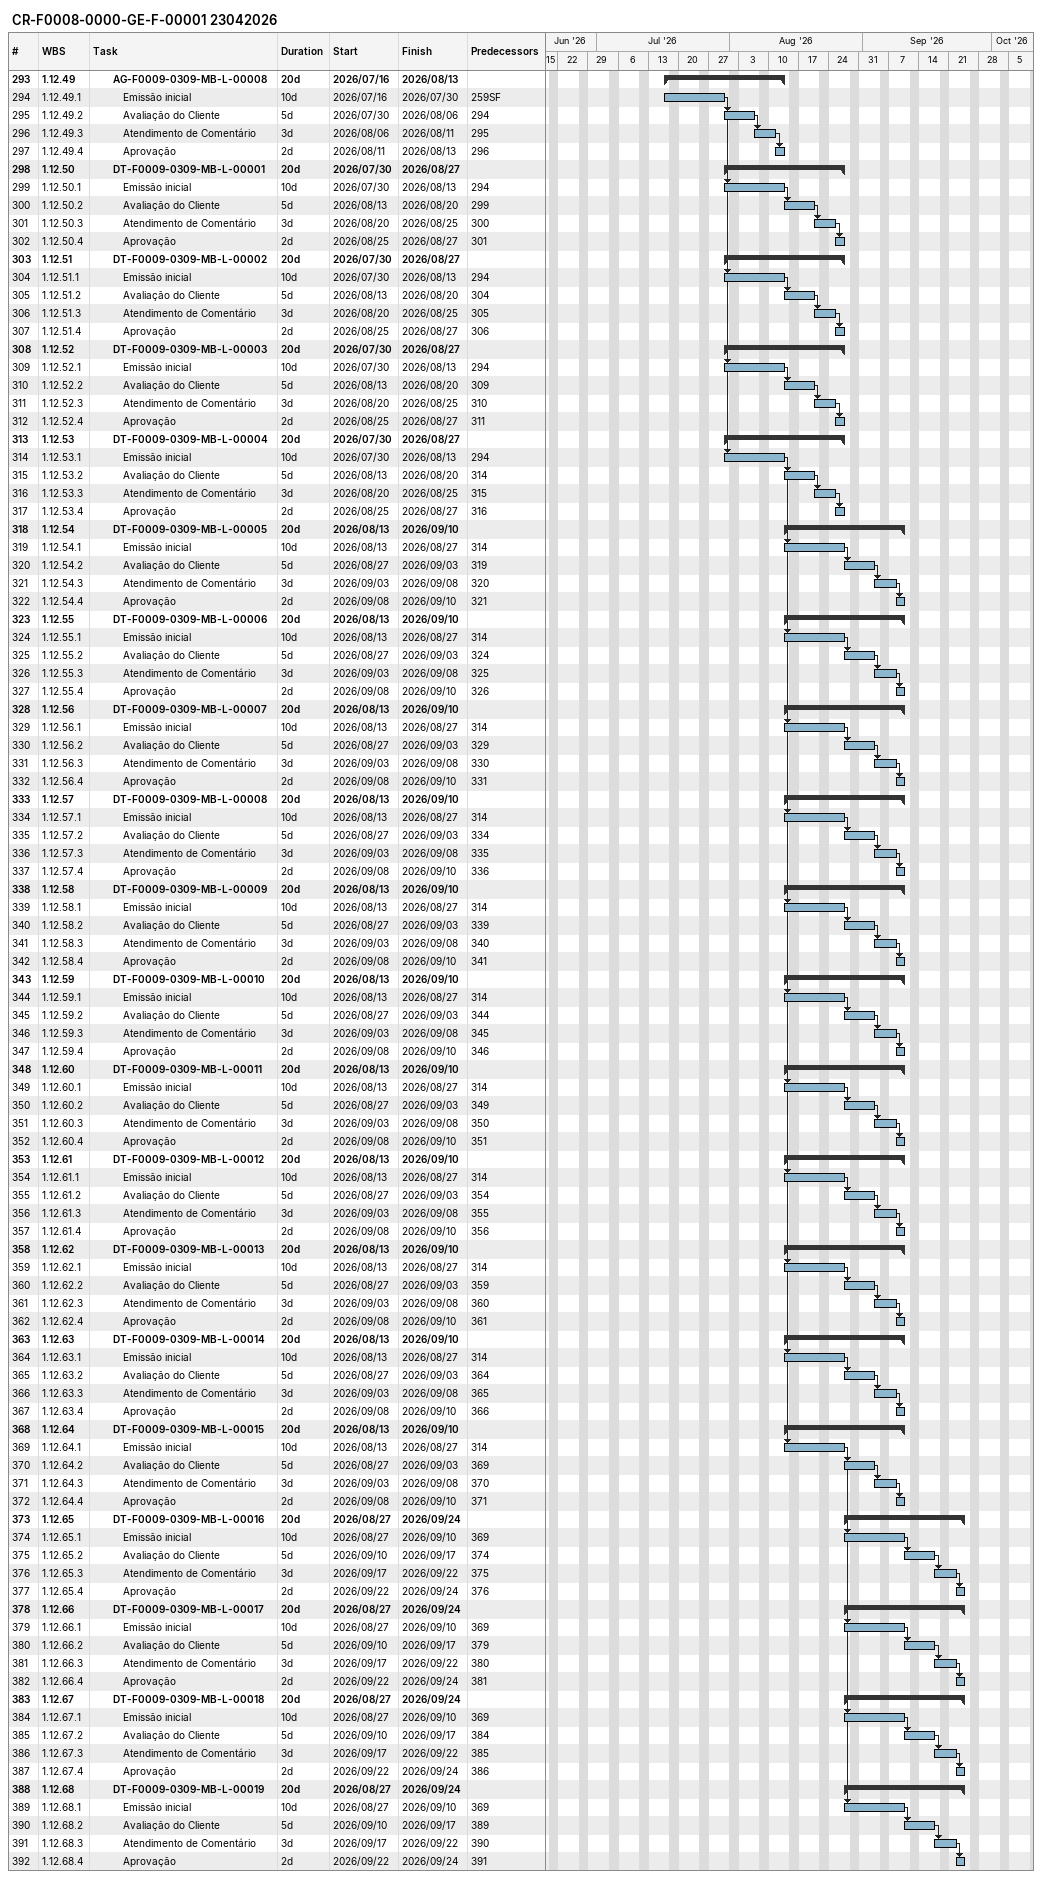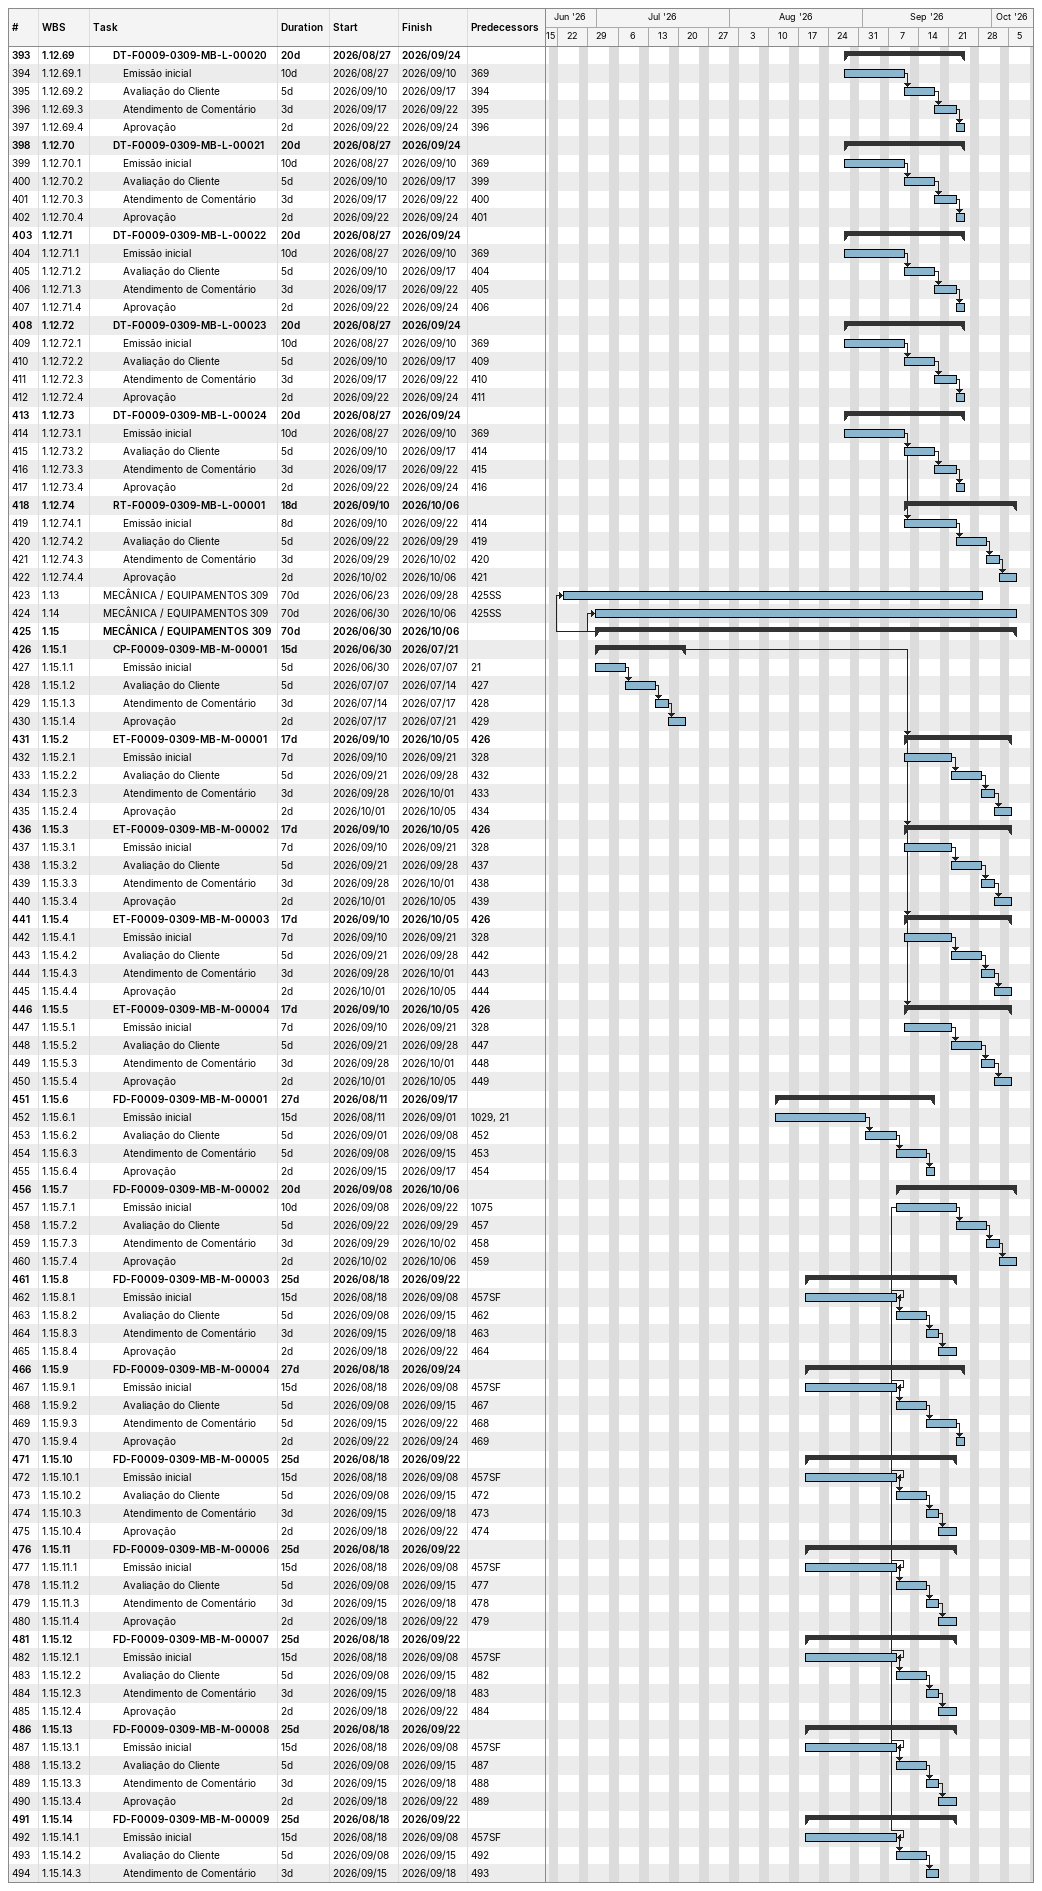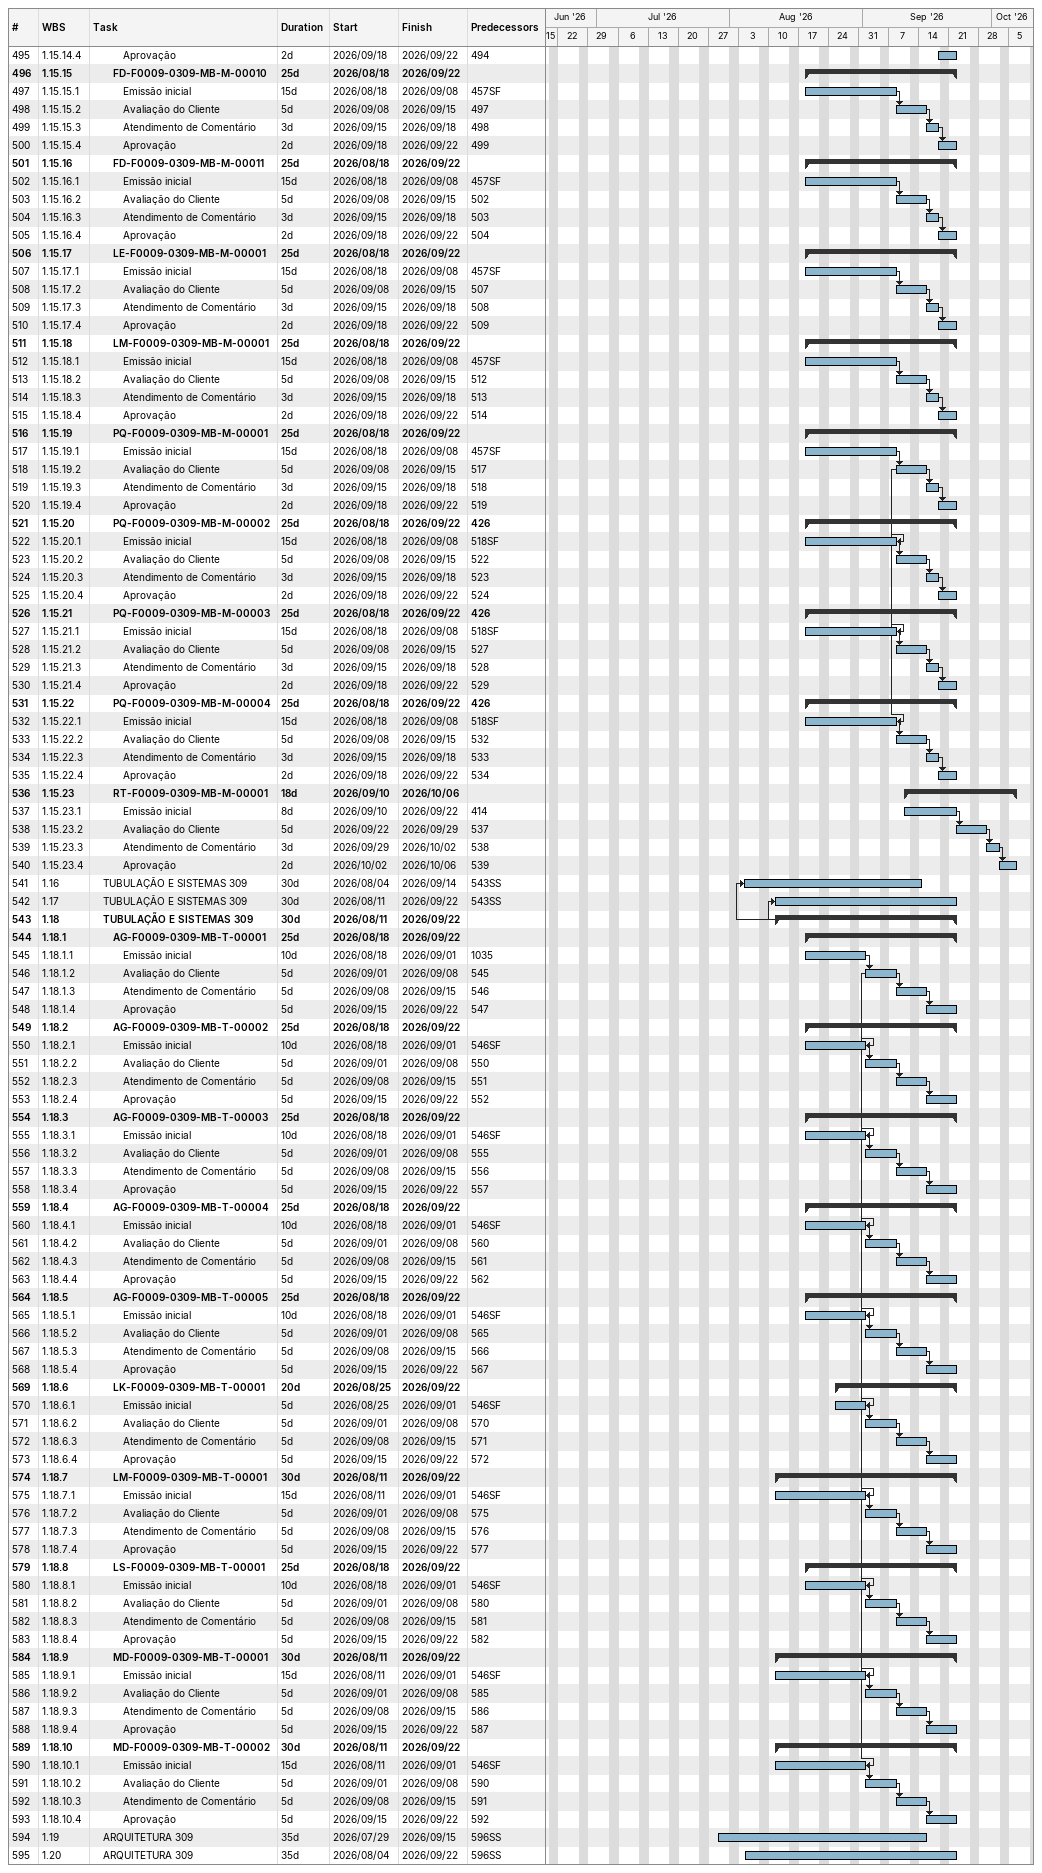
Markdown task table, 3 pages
CR-F0008-0000-GE-F-00001 23042026

| ID | WBS | Task | Duration | Start | Finish | Predecessors |
|---|---|---|---|---|---|---|
| 293 | 1.12.49 | **AG-F0009-0309-MB-L-00008** | 20d | 2026-07-16 | 2026-08-13 |  |
| 294 | 1.12.49.1 | Emissão inicial | 10d | 2026-07-16 | 2026-07-30 | 259SF |
| 295 | 1.12.49.2 | Avaliação do Cliente | 5d | 2026-07-30 | 2026-08-06 | 294 |
| 296 | 1.12.49.3 | Atendimento de Comentário | 3d | 2026-08-06 | 2026-08-11 | 295 |
| 297 | 1.12.49.4 | Aprovação | 2d | 2026-08-11 | 2026-08-13 | 296 |
| 298 | 1.12.50 | **DT-F0009-0309-MB-L-00001** | 20d | 2026-07-30 | 2026-08-27 |  |
| 299 | 1.12.50.1 | Emissão inicial | 10d | 2026-07-30 | 2026-08-13 | 294 |
| 300 | 1.12.50.2 | Avaliação do Cliente | 5d | 2026-08-13 | 2026-08-20 | 299 |
| 301 | 1.12.50.3 | Atendimento de Comentário | 3d | 2026-08-20 | 2026-08-25 | 300 |
| 302 | 1.12.50.4 | Aprovação | 2d | 2026-08-25 | 2026-08-27 | 301 |
| 303 | 1.12.51 | **DT-F0009-0309-MB-L-00002** | 20d | 2026-07-30 | 2026-08-27 |  |
| 304 | 1.12.51.1 | Emissão inicial | 10d | 2026-07-30 | 2026-08-13 | 294 |
| 305 | 1.12.51.2 | Avaliação do Cliente | 5d | 2026-08-13 | 2026-08-20 | 304 |
| 306 | 1.12.51.3 | Atendimento de Comentário | 3d | 2026-08-20 | 2026-08-25 | 305 |
| 307 | 1.12.51.4 | Aprovação | 2d | 2026-08-25 | 2026-08-27 | 306 |
| 308 | 1.12.52 | **DT-F0009-0309-MB-L-00003** | 20d | 2026-07-30 | 2026-08-27 |  |
| 309 | 1.12.52.1 | Emissão inicial | 10d | 2026-07-30 | 2026-08-13 | 294 |
| 310 | 1.12.52.2 | Avaliação do Cliente | 5d | 2026-08-13 | 2026-08-20 | 309 |
| 311 | 1.12.52.3 | Atendimento de Comentário | 3d | 2026-08-20 | 2026-08-25 | 310 |
| 312 | 1.12.52.4 | Aprovação | 2d | 2026-08-25 | 2026-08-27 | 311 |
| 313 | 1.12.53 | **DT-F0009-0309-MB-L-00004** | 20d | 2026-07-30 | 2026-08-27 |  |
| 314 | 1.12.53.1 | Emissão inicial | 10d | 2026-07-30 | 2026-08-13 | 294 |
| 315 | 1.12.53.2 | Avaliação do Cliente | 5d | 2026-08-13 | 2026-08-20 | 314 |
| 316 | 1.12.53.3 | Atendimento de Comentário | 3d | 2026-08-20 | 2026-08-25 | 315 |
| 317 | 1.12.53.4 | Aprovação | 2d | 2026-08-25 | 2026-08-27 | 316 |
| 318 | 1.12.54 | **DT-F0009-0309-MB-L-00005** | 20d | 2026-08-13 | 2026-09-10 |  |
| 319 | 1.12.54.1 | Emissão inicial | 10d | 2026-08-13 | 2026-08-27 | 314 |
| 320 | 1.12.54.2 | Avaliação do Cliente | 5d | 2026-08-27 | 2026-09-03 | 319 |
| 321 | 1.12.54.3 | Atendimento de Comentário | 3d | 2026-09-03 | 2026-09-08 | 320 |
| 322 | 1.12.54.4 | Aprovação | 2d | 2026-09-08 | 2026-09-10 | 321 |
| 323 | 1.12.55 | **DT-F0009-0309-MB-L-00006** | 20d | 2026-08-13 | 2026-09-10 |  |
| 324 | 1.12.55.1 | Emissão inicial | 10d | 2026-08-13 | 2026-08-27 | 314 |
| 325 | 1.12.55.2 | Avaliação do Cliente | 5d | 2026-08-27 | 2026-09-03 | 324 |
| 326 | 1.12.55.3 | Atendimento de Comentário | 3d | 2026-09-03 | 2026-09-08 | 325 |
| 327 | 1.12.55.4 | Aprovação | 2d | 2026-09-08 | 2026-09-10 | 326 |
| 328 | 1.12.56 | **DT-F0009-0309-MB-L-00007** | 20d | 2026-08-13 | 2026-09-10 |  |
| 329 | 1.12.56.1 | Emissão inicial | 10d | 2026-08-13 | 2026-08-27 | 314 |
| 330 | 1.12.56.2 | Avaliação do Cliente | 5d | 2026-08-27 | 2026-09-03 | 329 |
| 331 | 1.12.56.3 | Atendimento de Comentário | 3d | 2026-09-03 | 2026-09-08 | 330 |
| 332 | 1.12.56.4 | Aprovação | 2d | 2026-09-08 | 2026-09-10 | 331 |
| 333 | 1.12.57 | **DT-F0009-0309-MB-L-00008** | 20d | 2026-08-13 | 2026-09-10 |  |
| 334 | 1.12.57.1 | Emissão inicial | 10d | 2026-08-13 | 2026-08-27 | 314 |
| 335 | 1.12.57.2 | Avaliação do Cliente | 5d | 2026-08-27 | 2026-09-03 | 334 |
| 336 | 1.12.57.3 | Atendimento de Comentário | 3d | 2026-09-03 | 2026-09-08 | 335 |
| 337 | 1.12.57.4 | Aprovação | 2d | 2026-09-08 | 2026-09-10 | 336 |
| 338 | 1.12.58 | **DT-F0009-0309-MB-L-00009** | 20d | 2026-08-13 | 2026-09-10 |  |
| 339 | 1.12.58.1 | Emissão inicial | 10d | 2026-08-13 | 2026-08-27 | 314 |
| 340 | 1.12.58.2 | Avaliação do Cliente | 5d | 2026-08-27 | 2026-09-03 | 339 |
| 341 | 1.12.58.3 | Atendimento de Comentário | 3d | 2026-09-03 | 2026-09-08 | 340 |
| 342 | 1.12.58.4 | Aprovação | 2d | 2026-09-08 | 2026-09-10 | 341 |
| 343 | 1.12.59 | **DT-F0009-0309-MB-L-00010** | 20d | 2026-08-13 | 2026-09-10 |  |
| 344 | 1.12.59.1 | Emissão inicial | 10d | 2026-08-13 | 2026-08-27 | 314 |
| 345 | 1.12.59.2 | Avaliação do Cliente | 5d | 2026-08-27 | 2026-09-03 | 344 |
| 346 | 1.12.59.3 | Atendimento de Comentário | 3d | 2026-09-03 | 2026-09-08 | 345 |
| 347 | 1.12.59.4 | Aprovação | 2d | 2026-09-08 | 2026-09-10 | 346 |
| 348 | 1.12.60 | **DT-F0009-0309-MB-L-00011** | 20d | 2026-08-13 | 2026-09-10 |  |
| 349 | 1.12.60.1 | Emissão inicial | 10d | 2026-08-13 | 2026-08-27 | 314 |
| 350 | 1.12.60.2 | Avaliação do Cliente | 5d | 2026-08-27 | 2026-09-03 | 349 |
| 351 | 1.12.60.3 | Atendimento de Comentário | 3d | 2026-09-03 | 2026-09-08 | 350 |
| 352 | 1.12.60.4 | Aprovação | 2d | 2026-09-08 | 2026-09-10 | 351 |
| 353 | 1.12.61 | **DT-F0009-0309-MB-L-00012** | 20d | 2026-08-13 | 2026-09-10 |  |
| 354 | 1.12.61.1 | Emissão inicial | 10d | 2026-08-13 | 2026-08-27 | 314 |
| 355 | 1.12.61.2 | Avaliação do Cliente | 5d | 2026-08-27 | 2026-09-03 | 354 |
| 356 | 1.12.61.3 | Atendimento de Comentário | 3d | 2026-09-03 | 2026-09-08 | 355 |
| 357 | 1.12.61.4 | Aprovação | 2d | 2026-09-08 | 2026-09-10 | 356 |
| 358 | 1.12.62 | **DT-F0009-0309-MB-L-00013** | 20d | 2026-08-13 | 2026-09-10 |  |
| 359 | 1.12.62.1 | Emissão inicial | 10d | 2026-08-13 | 2026-08-27 | 314 |
| 360 | 1.12.62.2 | Avaliação do Cliente | 5d | 2026-08-27 | 2026-09-03 | 359 |
| 361 | 1.12.62.3 | Atendimento de Comentário | 3d | 2026-09-03 | 2026-09-08 | 360 |
| 362 | 1.12.62.4 | Aprovação | 2d | 2026-09-08 | 2026-09-10 | 361 |
| 363 | 1.12.63 | **DT-F0009-0309-MB-L-00014** | 20d | 2026-08-13 | 2026-09-10 |  |
| 364 | 1.12.63.1 | Emissão inicial | 10d | 2026-08-13 | 2026-08-27 | 314 |
| 365 | 1.12.63.2 | Avaliação do Cliente | 5d | 2026-08-27 | 2026-09-03 | 364 |
| 366 | 1.12.63.3 | Atendimento de Comentário | 3d | 2026-09-03 | 2026-09-08 | 365 |
| 367 | 1.12.63.4 | Aprovação | 2d | 2026-09-08 | 2026-09-10 | 366 |
| 368 | 1.12.64 | **DT-F0009-0309-MB-L-00015** | 20d | 2026-08-13 | 2026-09-10 |  |
| 369 | 1.12.64.1 | Emissão inicial | 10d | 2026-08-13 | 2026-08-27 | 314 |
| 370 | 1.12.64.2 | Avaliação do Cliente | 5d | 2026-08-27 | 2026-09-03 | 369 |
| 371 | 1.12.64.3 | Atendimento de Comentário | 3d | 2026-09-03 | 2026-09-08 | 370 |
| 372 | 1.12.64.4 | Aprovação | 2d | 2026-09-08 | 2026-09-10 | 371 |
| 373 | 1.12.65 | **DT-F0009-0309-MB-L-00016** | 20d | 2026-08-27 | 2026-09-24 |  |
| 374 | 1.12.65.1 | Emissão inicial | 10d | 2026-08-27 | 2026-09-10 | 369 |
| 375 | 1.12.65.2 | Avaliação do Cliente | 5d | 2026-09-10 | 2026-09-17 | 374 |
| 376 | 1.12.65.3 | Atendimento de Comentário | 3d | 2026-09-17 | 2026-09-22 | 375 |
| 377 | 1.12.65.4 | Aprovação | 2d | 2026-09-22 | 2026-09-24 | 376 |
| 378 | 1.12.66 | **DT-F0009-0309-MB-L-00017** | 20d | 2026-08-27 | 2026-09-24 |  |
| 379 | 1.12.66.1 | Emissão inicial | 10d | 2026-08-27 | 2026-09-10 | 369 |
| 380 | 1.12.66.2 | Avaliação do Cliente | 5d | 2026-09-10 | 2026-09-17 | 379 |
| 381 | 1.12.66.3 | Atendimento de Comentário | 3d | 2026-09-17 | 2026-09-22 | 380 |
| 382 | 1.12.66.4 | Aprovação | 2d | 2026-09-22 | 2026-09-24 | 381 |
| 383 | 1.12.67 | **DT-F0009-0309-MB-L-00018** | 20d | 2026-08-27 | 2026-09-24 |  |
| 384 | 1.12.67.1 | Emissão inicial | 10d | 2026-08-27 | 2026-09-10 | 369 |
| 385 | 1.12.67.2 | Avaliação do Cliente | 5d | 2026-09-10 | 2026-09-17 | 384 |
| 386 | 1.12.67.3 | Atendimento de Comentário | 3d | 2026-09-17 | 2026-09-22 | 385 |
| 387 | 1.12.67.4 | Aprovação | 2d | 2026-09-22 | 2026-09-24 | 386 |
| 388 | 1.12.68 | **DT-F0009-0309-MB-L-00019** | 20d | 2026-08-27 | 2026-09-24 |  |
| 389 | 1.12.68.1 | Emissão inicial | 10d | 2026-08-27 | 2026-09-10 | 369 |
| 390 | 1.12.68.2 | Avaliação do Cliente | 5d | 2026-09-10 | 2026-09-17 | 389 |
| 391 | 1.12.68.3 | Atendimento de Comentário | 3d | 2026-09-17 | 2026-09-22 | 390 |
| 392 | 1.12.68.4 | Aprovação | 2d | 2026-09-22 | 2026-09-24 | 391 |
| 393 | 1.12.69 | **DT-F0009-0309-MB-L-00020** | 20d | 2026-08-27 | 2026-09-24 |  |
| 394 | 1.12.69.1 | Emissão inicial | 10d | 2026-08-27 | 2026-09-10 | 369 |
| 395 | 1.12.69.2 | Avaliação do Cliente | 5d | 2026-09-10 | 2026-09-17 | 394 |
| 396 | 1.12.69.3 | Atendimento de Comentário | 3d | 2026-09-17 | 2026-09-22 | 395 |
| 397 | 1.12.69.4 | Aprovação | 2d | 2026-09-22 | 2026-09-24 | 396 |
| 398 | 1.12.70 | **DT-F0009-0309-MB-L-00021** | 20d | 2026-08-27 | 2026-09-24 |  |
| 399 | 1.12.70.1 | Emissão inicial | 10d | 2026-08-27 | 2026-09-10 | 369 |
| 400 | 1.12.70.2 | Avaliação do Cliente | 5d | 2026-09-10 | 2026-09-17 | 399 |
| 401 | 1.12.70.3 | Atendimento de Comentário | 3d | 2026-09-17 | 2026-09-22 | 400 |
| 402 | 1.12.70.4 | Aprovação | 2d | 2026-09-22 | 2026-09-24 | 401 |
| 403 | 1.12.71 | **DT-F0009-0309-MB-L-00022** | 20d | 2026-08-27 | 2026-09-24 |  |
| 404 | 1.12.71.1 | Emissão inicial | 10d | 2026-08-27 | 2026-09-10 | 369 |
| 405 | 1.12.71.2 | Avaliação do Cliente | 5d | 2026-09-10 | 2026-09-17 | 404 |
| 406 | 1.12.71.3 | Atendimento de Comentário | 3d | 2026-09-17 | 2026-09-22 | 405 |
| 407 | 1.12.71.4 | Aprovação | 2d | 2026-09-22 | 2026-09-24 | 406 |
| 408 | 1.12.72 | **DT-F0009-0309-MB-L-00023** | 20d | 2026-08-27 | 2026-09-24 |  |
| 409 | 1.12.72.1 | Emissão inicial | 10d | 2026-08-27 | 2026-09-10 | 369 |
| 410 | 1.12.72.2 | Avaliação do Cliente | 5d | 2026-09-10 | 2026-09-17 | 409 |
| 411 | 1.12.72.3 | Atendimento de Comentário | 3d | 2026-09-17 | 2026-09-22 | 410 |
| 412 | 1.12.72.4 | Aprovação | 2d | 2026-09-22 | 2026-09-24 | 411 |
| 413 | 1.12.73 | **DT-F0009-0309-MB-L-00024** | 20d | 2026-08-27 | 2026-09-24 |  |
| 414 | 1.12.73.1 | Emissão inicial | 10d | 2026-08-27 | 2026-09-10 | 369 |
| 415 | 1.12.73.2 | Avaliação do Cliente | 5d | 2026-09-10 | 2026-09-17 | 414 |
| 416 | 1.12.73.3 | Atendimento de Comentário | 3d | 2026-09-17 | 2026-09-22 | 415 |
| 417 | 1.12.73.4 | Aprovação | 2d | 2026-09-22 | 2026-09-24 | 416 |
| 418 | 1.12.74 | **RT-F0009-0309-MB-L-00001** | 18d | 2026-09-10 | 2026-10-06 |  |
| 419 | 1.12.74.1 | Emissão inicial | 8d | 2026-09-10 | 2026-09-22 | 414 |
| 420 | 1.12.74.2 | Avaliação do Cliente | 5d | 2026-09-22 | 2026-09-29 | 419 |
| 421 | 1.12.74.3 | Atendimento de Comentário | 3d | 2026-09-29 | 2026-10-02 | 420 |
| 422 | 1.12.74.4 | Aprovação | 2d | 2026-10-02 | 2026-10-06 | 421 |
| 423 | 1.13 | MECÂNICA / EQUIPAMENTOS 309 | 70d | 2026-06-23 | 2026-09-28 | 425SS |
| 424 | 1.14 | MECÂNICA / EQUIPAMENTOS 309 | 70d | 2026-06-30 | 2026-10-06 | 425SS |
| 425 | 1.15 | **MECÂNICA / EQUIPAMENTOS 309** | 70d | 2026-06-30 | 2026-10-06 |  |
| 426 | 1.15.1 | **CP-F0009-0309-MB-M-00001** | 15d | 2026-06-30 | 2026-07-21 |  |
| 427 | 1.15.1.1 | Emissão inicial | 5d | 2026-06-30 | 2026-07-07 | 21 |
| 428 | 1.15.1.2 | Avaliação do Cliente | 5d | 2026-07-07 | 2026-07-14 | 427 |
| 429 | 1.15.1.3 | Atendimento de Comentário | 3d | 2026-07-14 | 2026-07-17 | 428 |
| 430 | 1.15.1.4 | Aprovação | 2d | 2026-07-17 | 2026-07-21 | 429 |
| 431 | 1.15.2 | **ET-F0009-0309-MB-M-00001** | 17d | 2026-09-10 | 2026-10-05 | 426 |
| 432 | 1.15.2.1 | Emissão inicial | 7d | 2026-09-10 | 2026-09-21 | 328 |
| 433 | 1.15.2.2 | Avaliação do Cliente | 5d | 2026-09-21 | 2026-09-28 | 432 |
| 434 | 1.15.2.3 | Atendimento de Comentário | 3d | 2026-09-28 | 2026-10-01 | 433 |
| 435 | 1.15.2.4 | Aprovação | 2d | 2026-10-01 | 2026-10-05 | 434 |
| 436 | 1.15.3 | **ET-F0009-0309-MB-M-00002** | 17d | 2026-09-10 | 2026-10-05 | 426 |
| 437 | 1.15.3.1 | Emissão inicial | 7d | 2026-09-10 | 2026-09-21 | 328 |
| 438 | 1.15.3.2 | Avaliação do Cliente | 5d | 2026-09-21 | 2026-09-28 | 437 |
| 439 | 1.15.3.3 | Atendimento de Comentário | 3d | 2026-09-28 | 2026-10-01 | 438 |
| 440 | 1.15.3.4 | Aprovação | 2d | 2026-10-01 | 2026-10-05 | 439 |
| 441 | 1.15.4 | **ET-F0009-0309-MB-M-00003** | 17d | 2026-09-10 | 2026-10-05 | 426 |
| 442 | 1.15.4.1 | Emissão inicial | 7d | 2026-09-10 | 2026-09-21 | 328 |
| 443 | 1.15.4.2 | Avaliação do Cliente | 5d | 2026-09-21 | 2026-09-28 | 442 |
| 444 | 1.15.4.3 | Atendimento de Comentário | 3d | 2026-09-28 | 2026-10-01 | 443 |
| 445 | 1.15.4.4 | Aprovação | 2d | 2026-10-01 | 2026-10-05 | 444 |
| 446 | 1.15.5 | **ET-F0009-0309-MB-M-00004** | 17d | 2026-09-10 | 2026-10-05 | 426 |
| 447 | 1.15.5.1 | Emissão inicial | 7d | 2026-09-10 | 2026-09-21 | 328 |
| 448 | 1.15.5.2 | Avaliação do Cliente | 5d | 2026-09-21 | 2026-09-28 | 447 |
| 449 | 1.15.5.3 | Atendimento de Comentário | 3d | 2026-09-28 | 2026-10-01 | 448 |
| 450 | 1.15.5.4 | Aprovação | 2d | 2026-10-01 | 2026-10-05 | 449 |
| 451 | 1.15.6 | **FD-F0009-0309-MB-M-00001** | 27d | 2026-08-11 | 2026-09-17 |  |
| 452 | 1.15.6.1 | Emissão inicial | 15d | 2026-08-11 | 2026-09-01 | 1029, 21 |
| 453 | 1.15.6.2 | Avaliação do Cliente | 5d | 2026-09-01 | 2026-09-08 | 452 |
| 454 | 1.15.6.3 | Atendimento de Comentário | 5d | 2026-09-08 | 2026-09-15 | 453 |
| 455 | 1.15.6.4 | Aprovação | 2d | 2026-09-15 | 2026-09-17 | 454 |
| 456 | 1.15.7 | **FD-F0009-0309-MB-M-00002** | 20d | 2026-09-08 | 2026-10-06 |  |
| 457 | 1.15.7.1 | Emissão inicial | 10d | 2026-09-08 | 2026-09-22 | 1075 |
| 458 | 1.15.7.2 | Avaliação do Cliente | 5d | 2026-09-22 | 2026-09-29 | 457 |
| 459 | 1.15.7.3 | Atendimento de Comentário | 3d | 2026-09-29 | 2026-10-02 | 458 |
| 460 | 1.15.7.4 | Aprovação | 2d | 2026-10-02 | 2026-10-06 | 459 |
| 461 | 1.15.8 | **FD-F0009-0309-MB-M-00003** | 25d | 2026-08-18 | 2026-09-22 |  |
| 462 | 1.15.8.1 | Emissão inicial | 15d | 2026-08-18 | 2026-09-08 | 457SF |
| 463 | 1.15.8.2 | Avaliação do Cliente | 5d | 2026-09-08 | 2026-09-15 | 462 |
| 464 | 1.15.8.3 | Atendimento de Comentário | 3d | 2026-09-15 | 2026-09-18 | 463 |
| 465 | 1.15.8.4 | Aprovação | 2d | 2026-09-18 | 2026-09-22 | 464 |
| 466 | 1.15.9 | **FD-F0009-0309-MB-M-00004** | 27d | 2026-08-18 | 2026-09-24 |  |
| 467 | 1.15.9.1 | Emissão inicial | 15d | 2026-08-18 | 2026-09-08 | 457SF |
| 468 | 1.15.9.2 | Avaliação do Cliente | 5d | 2026-09-08 | 2026-09-15 | 467 |
| 469 | 1.15.9.3 | Atendimento de Comentário | 5d | 2026-09-15 | 2026-09-22 | 468 |
| 470 | 1.15.9.4 | Aprovação | 2d | 2026-09-22 | 2026-09-24 | 469 |
| 471 | 1.15.10 | **FD-F0009-0309-MB-M-00005** | 25d | 2026-08-18 | 2026-09-22 |  |
| 472 | 1.15.10.1 | Emissão inicial | 15d | 2026-08-18 | 2026-09-08 | 457SF |
| 473 | 1.15.10.2 | Avaliação do Cliente | 5d | 2026-09-08 | 2026-09-15 | 472 |
| 474 | 1.15.10.3 | Atendimento de Comentário | 3d | 2026-09-15 | 2026-09-18 | 473 |
| 475 | 1.15.10.4 | Aprovação | 2d | 2026-09-18 | 2026-09-22 | 474 |
| 476 | 1.15.11 | **FD-F0009-0309-MB-M-00006** | 25d | 2026-08-18 | 2026-09-22 |  |
| 477 | 1.15.11.1 | Emissão inicial | 15d | 2026-08-18 | 2026-09-08 | 457SF |
| 478 | 1.15.11.2 | Avaliação do Cliente | 5d | 2026-09-08 | 2026-09-15 | 477 |
| 479 | 1.15.11.3 | Atendimento de Comentário | 3d | 2026-09-15 | 2026-09-18 | 478 |
| 480 | 1.15.11.4 | Aprovação | 2d | 2026-09-18 | 2026-09-22 | 479 |
| 481 | 1.15.12 | **FD-F0009-0309-MB-M-00007** | 25d | 2026-08-18 | 2026-09-22 |  |
| 482 | 1.15.12.1 | Emissão inicial | 15d | 2026-08-18 | 2026-09-08 | 457SF |
| 483 | 1.15.12.2 | Avaliação do Cliente | 5d | 2026-09-08 | 2026-09-15 | 482 |
| 484 | 1.15.12.3 | Atendimento de Comentário | 3d | 2026-09-15 | 2026-09-18 | 483 |
| 485 | 1.15.12.4 | Aprovação | 2d | 2026-09-18 | 2026-09-22 | 484 |
| 486 | 1.15.13 | **FD-F0009-0309-MB-M-00008** | 25d | 2026-08-18 | 2026-09-22 |  |
| 487 | 1.15.13.1 | Emissão inicial | 15d | 2026-08-18 | 2026-09-08 | 457SF |
| 488 | 1.15.13.2 | Avaliação do Cliente | 5d | 2026-09-08 | 2026-09-15 | 487 |
| 489 | 1.15.13.3 | Atendimento de Comentário | 3d | 2026-09-15 | 2026-09-18 | 488 |
| 490 | 1.15.13.4 | Aprovação | 2d | 2026-09-18 | 2026-09-22 | 489 |
| 491 | 1.15.14 | **FD-F0009-0309-MB-M-00009** | 25d | 2026-08-18 | 2026-09-22 |  |
| 492 | 1.15.14.1 | Emissão inicial | 15d | 2026-08-18 | 2026-09-08 | 457SF |
| 493 | 1.15.14.2 | Avaliação do Cliente | 5d | 2026-09-08 | 2026-09-15 | 492 |
| 494 | 1.15.14.3 | Atendimento de Comentário | 3d | 2026-09-15 | 2026-09-18 | 493 |
| 495 | 1.15.14.4 | Aprovação | 2d | 2026-09-18 | 2026-09-22 | 494 |
| 496 | 1.15.15 | **FD-F0009-0309-MB-M-00010** | 25d | 2026-08-18 | 2026-09-22 |  |
| 497 | 1.15.15.1 | Emissão inicial | 15d | 2026-08-18 | 2026-09-08 | 457SF |
| 498 | 1.15.15.2 | Avaliação do Cliente | 5d | 2026-09-08 | 2026-09-15 | 497 |
| 499 | 1.15.15.3 | Atendimento de Comentário | 3d | 2026-09-15 | 2026-09-18 | 498 |
| 500 | 1.15.15.4 | Aprovação | 2d | 2026-09-18 | 2026-09-22 | 499 |
| 501 | 1.15.16 | **FD-F0009-0309-MB-M-00011** | 25d | 2026-08-18 | 2026-09-22 |  |
| 502 | 1.15.16.1 | Emissão inicial | 15d | 2026-08-18 | 2026-09-08 | 457SF |
| 503 | 1.15.16.2 | Avaliação do Cliente | 5d | 2026-09-08 | 2026-09-15 | 502 |
| 504 | 1.15.16.3 | Atendimento de Comentário | 3d | 2026-09-15 | 2026-09-18 | 503 |
| 505 | 1.15.16.4 | Aprovação | 2d | 2026-09-18 | 2026-09-22 | 504 |
| 506 | 1.15.17 | **LE-F0009-0309-MB-M-00001** | 25d | 2026-08-18 | 2026-09-22 |  |
| 507 | 1.15.17.1 | Emissão inicial | 15d | 2026-08-18 | 2026-09-08 | 457SF |
| 508 | 1.15.17.2 | Avaliação do Cliente | 5d | 2026-09-08 | 2026-09-15 | 507 |
| 509 | 1.15.17.3 | Atendimento de Comentário | 3d | 2026-09-15 | 2026-09-18 | 508 |
| 510 | 1.15.17.4 | Aprovação | 2d | 2026-09-18 | 2026-09-22 | 509 |
| 511 | 1.15.18 | **LM-F0009-0309-MB-M-00001** | 25d | 2026-08-18 | 2026-09-22 |  |
| 512 | 1.15.18.1 | Emissão inicial | 15d | 2026-08-18 | 2026-09-08 | 457SF |
| 513 | 1.15.18.2 | Avaliação do Cliente | 5d | 2026-09-08 | 2026-09-15 | 512 |
| 514 | 1.15.18.3 | Atendimento de Comentário | 3d | 2026-09-15 | 2026-09-18 | 513 |
| 515 | 1.15.18.4 | Aprovação | 2d | 2026-09-18 | 2026-09-22 | 514 |
| 516 | 1.15.19 | **PQ-F0009-0309-MB-M-00001** | 25d | 2026-08-18 | 2026-09-22 |  |
| 517 | 1.15.19.1 | Emissão inicial | 15d | 2026-08-18 | 2026-09-08 | 457SF |
| 518 | 1.15.19.2 | Avaliação do Cliente | 5d | 2026-09-08 | 2026-09-15 | 517 |
| 519 | 1.15.19.3 | Atendimento de Comentário | 3d | 2026-09-15 | 2026-09-18 | 518 |
| 520 | 1.15.19.4 | Aprovação | 2d | 2026-09-18 | 2026-09-22 | 519 |
| 521 | 1.15.20 | **PQ-F0009-0309-MB-M-00002** | 25d | 2026-08-18 | 2026-09-22 | 426 |
| 522 | 1.15.20.1 | Emissão inicial | 15d | 2026-08-18 | 2026-09-08 | 518SF |
| 523 | 1.15.20.2 | Avaliação do Cliente | 5d | 2026-09-08 | 2026-09-15 | 522 |
| 524 | 1.15.20.3 | Atendimento de Comentário | 3d | 2026-09-15 | 2026-09-18 | 523 |
| 525 | 1.15.20.4 | Aprovação | 2d | 2026-09-18 | 2026-09-22 | 524 |
| 526 | 1.15.21 | **PQ-F0009-0309-MB-M-00003** | 25d | 2026-08-18 | 2026-09-22 | 426 |
| 527 | 1.15.21.1 | Emissão inicial | 15d | 2026-08-18 | 2026-09-08 | 518SF |
| 528 | 1.15.21.2 | Avaliação do Cliente | 5d | 2026-09-08 | 2026-09-15 | 527 |
| 529 | 1.15.21.3 | Atendimento de Comentário | 3d | 2026-09-15 | 2026-09-18 | 528 |
| 530 | 1.15.21.4 | Aprovação | 2d | 2026-09-18 | 2026-09-22 | 529 |
| 531 | 1.15.22 | **PQ-F0009-0309-MB-M-00004** | 25d | 2026-08-18 | 2026-09-22 | 426 |
| 532 | 1.15.22.1 | Emissão inicial | 15d | 2026-08-18 | 2026-09-08 | 518SF |
| 533 | 1.15.22.2 | Avaliação do Cliente | 5d | 2026-09-08 | 2026-09-15 | 532 |
| 534 | 1.15.22.3 | Atendimento de Comentário | 3d | 2026-09-15 | 2026-09-18 | 533 |
| 535 | 1.15.22.4 | Aprovação | 2d | 2026-09-18 | 2026-09-22 | 534 |
| 536 | 1.15.23 | **RT-F0009-0309-MB-M-00001** | 18d | 2026-09-10 | 2026-10-06 |  |
| 537 | 1.15.23.1 | Emissão inicial | 8d | 2026-09-10 | 2026-09-22 | 414 |
| 538 | 1.15.23.2 | Avaliação do Cliente | 5d | 2026-09-22 | 2026-09-29 | 537 |
| 539 | 1.15.23.3 | Atendimento de Comentário | 3d | 2026-09-29 | 2026-10-02 | 538 |
| 540 | 1.15.23.4 | Aprovação | 2d | 2026-10-02 | 2026-10-06 | 539 |
| 541 | 1.16 | TUBULAÇÃO E SISTEMAS 309 | 30d | 2026-08-04 | 2026-09-14 | 543SS |
| 542 | 1.17 | TUBULAÇÃO E SISTEMAS 309 | 30d | 2026-08-11 | 2026-09-22 | 543SS |
| 543 | 1.18 | **TUBULAÇÃO E SISTEMAS 309** | 30d | 2026-08-11 | 2026-09-22 |  |
| 544 | 1.18.1 | **AG-F0009-0309-MB-T-00001** | 25d | 2026-08-18 | 2026-09-22 |  |
| 545 | 1.18.1.1 | Emissão inicial | 10d | 2026-08-18 | 2026-09-01 | 1035 |
| 546 | 1.18.1.2 | Avaliação do Cliente | 5d | 2026-09-01 | 2026-09-08 | 545 |
| 547 | 1.18.1.3 | Atendimento de Comentário | 5d | 2026-09-08 | 2026-09-15 | 546 |
| 548 | 1.18.1.4 | Aprovação | 5d | 2026-09-15 | 2026-09-22 | 547 |
| 549 | 1.18.2 | **AG-F0009-0309-MB-T-00002** | 25d | 2026-08-18 | 2026-09-22 |  |
| 550 | 1.18.2.1 | Emissão inicial | 10d | 2026-08-18 | 2026-09-01 | 546SF |
| 551 | 1.18.2.2 | Avaliação do Cliente | 5d | 2026-09-01 | 2026-09-08 | 550 |
| 552 | 1.18.2.3 | Atendimento de Comentário | 5d | 2026-09-08 | 2026-09-15 | 551 |
| 553 | 1.18.2.4 | Aprovação | 5d | 2026-09-15 | 2026-09-22 | 552 |
| 554 | 1.18.3 | **AG-F0009-0309-MB-T-00003** | 25d | 2026-08-18 | 2026-09-22 |  |
| 555 | 1.18.3.1 | Emissão inicial | 10d | 2026-08-18 | 2026-09-01 | 546SF |
| 556 | 1.18.3.2 | Avaliação do Cliente | 5d | 2026-09-01 | 2026-09-08 | 555 |
| 557 | 1.18.3.3 | Atendimento de Comentário | 5d | 2026-09-08 | 2026-09-15 | 556 |
| 558 | 1.18.3.4 | Aprovação | 5d | 2026-09-15 | 2026-09-22 | 557 |
| 559 | 1.18.4 | **AG-F0009-0309-MB-T-00004** | 25d | 2026-08-18 | 2026-09-22 |  |
| 560 | 1.18.4.1 | Emissão inicial | 10d | 2026-08-18 | 2026-09-01 | 546SF |
| 561 | 1.18.4.2 | Avaliação do Cliente | 5d | 2026-09-01 | 2026-09-08 | 560 |
| 562 | 1.18.4.3 | Atendimento de Comentário | 5d | 2026-09-08 | 2026-09-15 | 561 |
| 563 | 1.18.4.4 | Aprovação | 5d | 2026-09-15 | 2026-09-22 | 562 |
| 564 | 1.18.5 | **AG-F0009-0309-MB-T-00005** | 25d | 2026-08-18 | 2026-09-22 |  |
| 565 | 1.18.5.1 | Emissão inicial | 10d | 2026-08-18 | 2026-09-01 | 546SF |
| 566 | 1.18.5.2 | Avaliação do Cliente | 5d | 2026-09-01 | 2026-09-08 | 565 |
| 567 | 1.18.5.3 | Atendimento de Comentário | 5d | 2026-09-08 | 2026-09-15 | 566 |
| 568 | 1.18.5.4 | Aprovação | 5d | 2026-09-15 | 2026-09-22 | 567 |
| 569 | 1.18.6 | **LK-F0009-0309-MB-T-00001** | 20d | 2026-08-25 | 2026-09-22 |  |
| 570 | 1.18.6.1 | Emissão inicial | 5d | 2026-08-25 | 2026-09-01 | 546SF |
| 571 | 1.18.6.2 | Avaliação do Cliente | 5d | 2026-09-01 | 2026-09-08 | 570 |
| 572 | 1.18.6.3 | Atendimento de Comentário | 5d | 2026-09-08 | 2026-09-15 | 571 |
| 573 | 1.18.6.4 | Aprovação | 5d | 2026-09-15 | 2026-09-22 | 572 |
| 574 | 1.18.7 | **LM-F0009-0309-MB-T-00001** | 30d | 2026-08-11 | 2026-09-22 |  |
| 575 | 1.18.7.1 | Emissão inicial | 15d | 2026-08-11 | 2026-09-01 | 546SF |
| 576 | 1.18.7.2 | Avaliação do Cliente | 5d | 2026-09-01 | 2026-09-08 | 575 |
| 577 | 1.18.7.3 | Atendimento de Comentário | 5d | 2026-09-08 | 2026-09-15 | 576 |
| 578 | 1.18.7.4 | Aprovação | 5d | 2026-09-15 | 2026-09-22 | 577 |
| 579 | 1.18.8 | **LS-F0009-0309-MB-T-00001** | 25d | 2026-08-18 | 2026-09-22 |  |
| 580 | 1.18.8.1 | Emissão inicial | 10d | 2026-08-18 | 2026-09-01 | 546SF |
| 581 | 1.18.8.2 | Avaliação do Cliente | 5d | 2026-09-01 | 2026-09-08 | 580 |
| 582 | 1.18.8.3 | Atendimento de Comentário | 5d | 2026-09-08 | 2026-09-15 | 581 |
| 583 | 1.18.8.4 | Aprovação | 5d | 2026-09-15 | 2026-09-22 | 582 |
| 584 | 1.18.9 | **MD-F0009-0309-MB-T-00001** | 30d | 2026-08-11 | 2026-09-22 |  |
| 585 | 1.18.9.1 | Emissão inicial | 15d | 2026-08-11 | 2026-09-01 | 546SF |
| 586 | 1.18.9.2 | Avaliação do Cliente | 5d | 2026-09-01 | 2026-09-08 | 585 |
| 587 | 1.18.9.3 | Atendimento de Comentário | 5d | 2026-09-08 | 2026-09-15 | 586 |
| 588 | 1.18.9.4 | Aprovação | 5d | 2026-09-15 | 2026-09-22 | 587 |
| 589 | 1.18.10 | **MD-F0009-0309-MB-T-00002** | 30d | 2026-08-11 | 2026-09-22 |  |
| 590 | 1.18.10.1 | Emissão inicial | 15d | 2026-08-11 | 2026-09-01 | 546SF |
| 591 | 1.18.10.2 | Avaliação do Cliente | 5d | 2026-09-01 | 2026-09-08 | 590 |
| 592 | 1.18.10.3 | Atendimento de Comentário | 5d | 2026-09-08 | 2026-09-15 | 591 |
| 593 | 1.18.10.4 | Aprovação | 5d | 2026-09-15 | 2026-09-22 | 592 |
| 594 | 1.19 | ARQUITETURA 309 | 35d | 2026-07-29 | 2026-09-15 | 596SS |
| 595 | 1.20 | ARQUITETURA 309 | 35d | 2026-08-04 | 2026-09-22 | 596SS |
